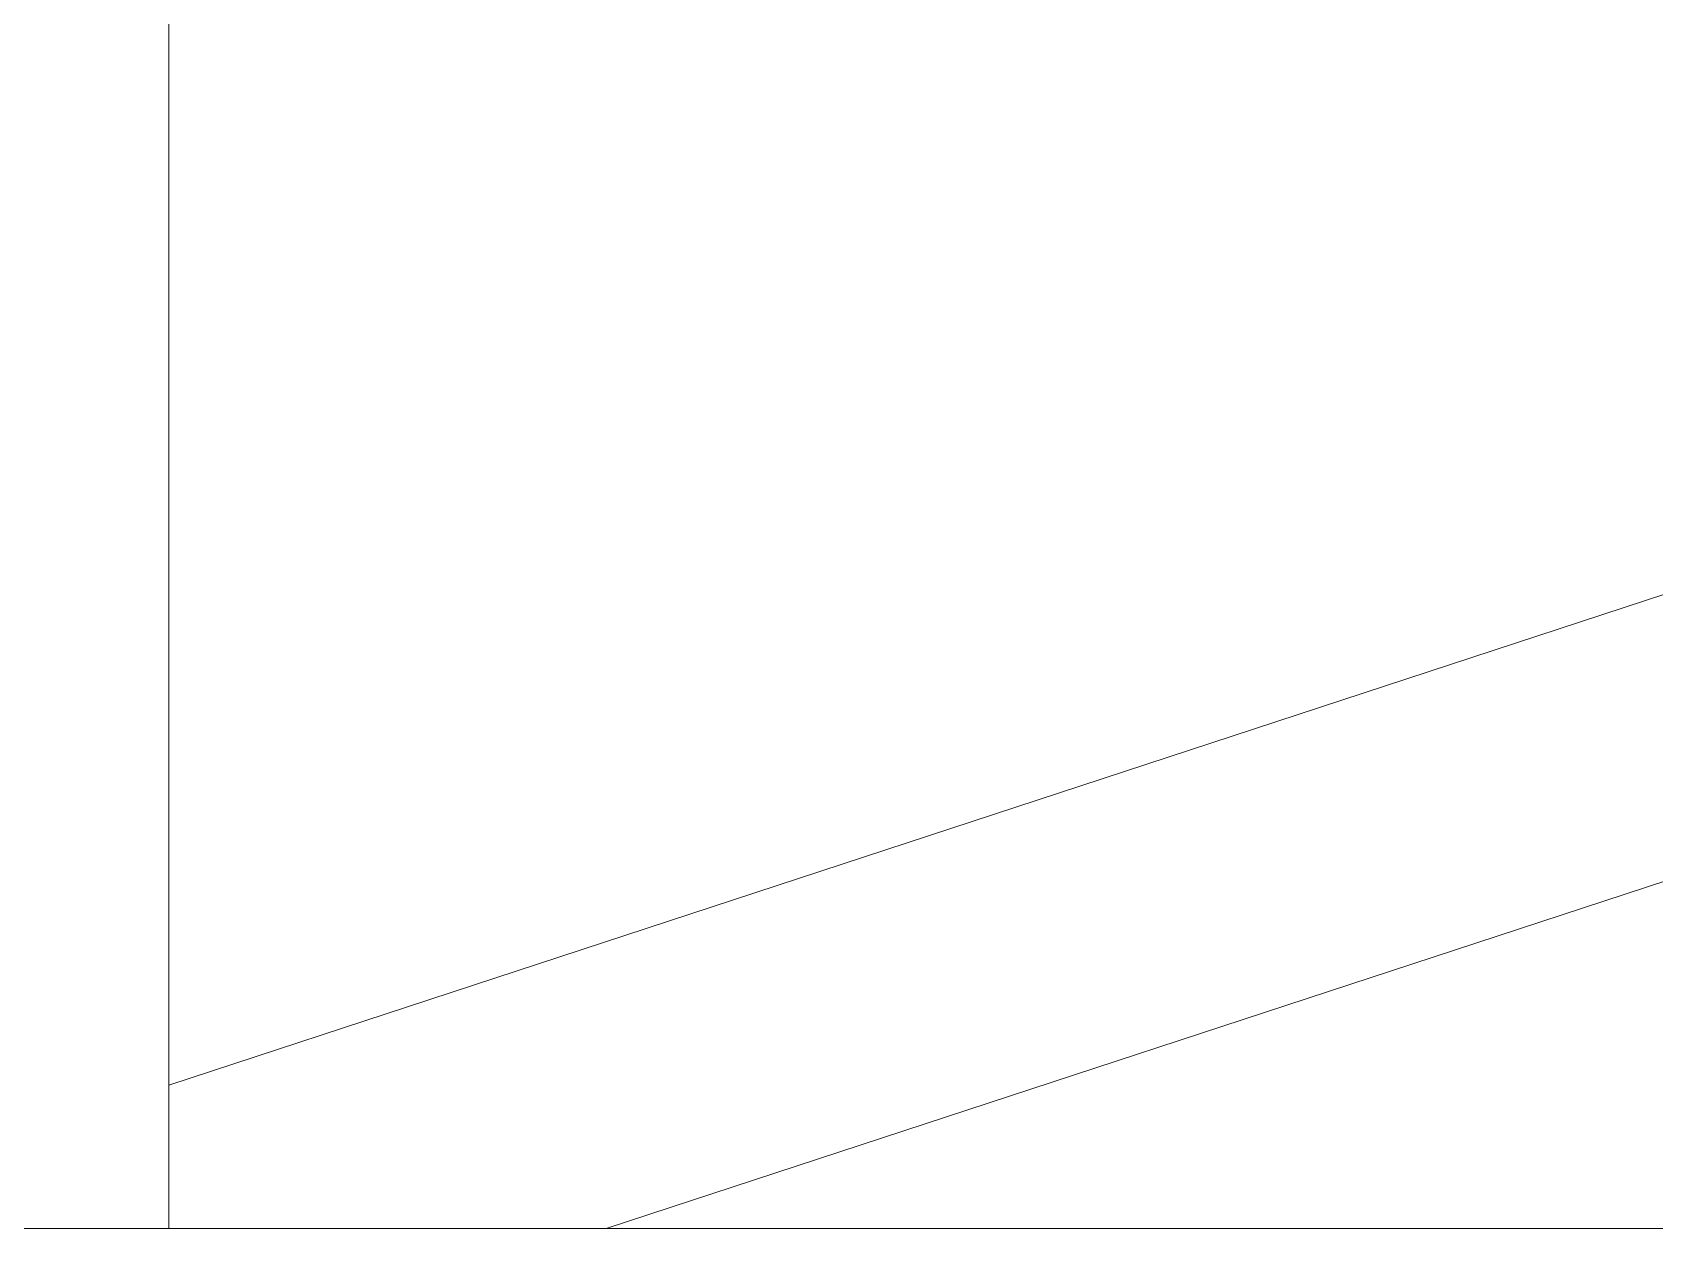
# Model space of a CAD drawing. Header units: metres. Extents: x 48 to 635, y -15 to 39.
# Drawn here: x 428.717 to 429.311, y -11.756 to -11.318 of the extents above; entities that cross this region are included whole.
import ezdxf

# ---------------------------------------------------------------- set-up
doc = ezdxf.new("R2010")
doc.units = ezdxf.units.M
doc.header["$MEASUREMENT"] = 0
doc.linetypes.add('Wipeout_Contour', pattern=[1, 0, -1])
for name, color, linetype in [('Interior - Furniture', 7, 'Continuous'), ('Shell - Roof', 7, 'Continuous'), ('Structural - Bearing', 7, 'Continuous')]:
    doc.layers.add(name, color=color, linetype=linetype)

msp = doc.modelspace()

# ---------------------------------------------------------------- wipeouts: each hides what was drawn before it
at = {"color": 254, "linetype": 'Wipeout_Contour', "lineweight": 0, "ltscale": 1289.443275}
msp.add_wipeout([(428.76669, -11.70364), (430.98385, -10.97589), (428.76669, -10.58495)], dxfattribs=at).dxf.layer = 'Structural - Bearing'

# ---------------------------------------------------------------- next in the draw order: wipeouts: each hides what was drawn before it
at = {"color": 254, "linetype": 'Wipeout_Contour', "lineweight": 0, "ltscale": 1291.08012}
msp.add_wipeout([(428.92701, -11.75627), (431.08814, -11.75627), (431.08814, -11.04691)], dxfattribs=at).dxf.layer = 'Structural - Bearing'

# ---------------------------------------------------------------- next in the draw order: wipeouts: each hides what was drawn before it
at = {"color": 254, "linetype": 'Wipeout_Contour', "lineweight": 0, "ltscale": 2572.874289}
msp.add_wipeout([(428.71669, -10.3523), (419.61622, -11.95764), (419.61622, -12.0438), (428.71669, -10.43846), (437.63622, -12.01188), (437.63622, -11.92572)], dxfattribs=at).dxf.layer = 'Shell - Roof'

# ---------------------------------------------------------------- next in the draw order: wipeouts: each hides what was drawn before it
at = {"color": 254, "linetype": 'Wipeout_Contour', "lineweight": 0, "ltscale": 2144.287063}
msp.add_wipeout([(428.71669, -10.57613), (428.66669, -10.58495), (428.66669, -11.75627), (428.76669, -11.75627), (428.76669, -10.58495)], dxfattribs=at).dxf.layer = 'Interior - Furniture'

# ---------------------------------------------------------------- next in the draw order: wipeouts: each hides what was drawn before it
at = {"color": 254, "linetype": 'Wipeout_Contour', "lineweight": 0, "ltscale": 2580.503401}
msp.add_wipeout([(428.76669, -11.75627), (428.92701, -11.75627), (431.08814, -11.04691), (431.08814, -10.99428), (430.98385, -10.97589), (428.76669, -11.70364)], dxfattribs=at).dxf.layer = 'Interior - Furniture'

# ---------------------------------------------------------------- next in the draw order: linework, layer by layer
at = {"layer": 'Interior - Furniture', "color": 134, "linetype": 'Continuous', "lineweight": 18}
for p, q in [((428.76669, -11.70364), (428.76669, -10.58495)), ((428.76669, -11.70364), (430.98385, -10.97589)), ((431.08814, -11.04691), (428.92701, -11.75627)), ((428.76669, -11.75627), (428.76669, -11.70364)), ((428.92701, -11.75627), (428.50636, -11.75627)), ((431.08814, -11.75627), (428.92701, -11.75627))]:
    msp.add_line(p, q, dxfattribs=at)

doc.saveas('drawing.dxf')
